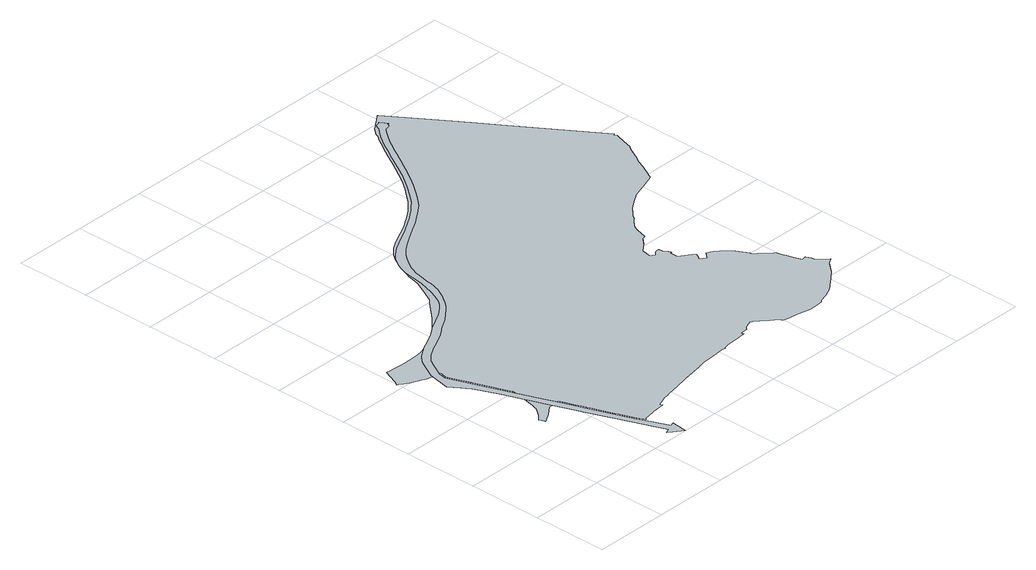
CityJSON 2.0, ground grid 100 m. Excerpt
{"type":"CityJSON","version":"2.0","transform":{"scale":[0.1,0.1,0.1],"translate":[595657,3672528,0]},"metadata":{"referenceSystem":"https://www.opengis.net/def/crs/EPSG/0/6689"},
"CityObjects":{
"object1":{"type":"GenericCityObject","attributes":{"name":"白石線","function":"3011","validFromType":"3","custodian":"武雄市","notificationNumber":"-","prefecture":41,"city":41206,"length":850,"width":10},"geometry":[{"type":"MultiSurface","lod":"1","boundaries":[[[0,1,2,3,4,5,6,7,8,9,10,11,12,13,14,15,16,17,18,19,20,21,22,23,24,25,26,27,28,29,30,31,32,33,34,35,36,37,38,39,40,41,42,43,44,45,46,47,48,49,50,51,52,53,54,55,56,57,58,59,60,61,62,63,64,65,66,67,68,69,70,71,72,73,74,75,76,77,78,79,80,81,82,83,84,85,86,87,88,89,90,91,92,93,94,95,96,97,98,99,100,101,102,103,104,105,106,107,108,109,110,111,112,113,114,115,116,117,118,119,120,121,122,123,124,125,126,127,128,129,130,131,132,133,134,135,136,137,138,139,140,141,142,143,144,145,146,147,148,149,150,151,152,153,154,155,156,157,158,159,160,161,162,163,164,165,166,167,168,169,170,171,172,173,174,175,176,177,178,179,180,181,182,183,184,185,186,187,188,189,190,191,192,193,194,195,196,197,198]]]}]},
"object2":{"type":"GenericCityObject","attributes":{"function":"14","usage":"12","validFromType":"3","custodian":"武雄市","notificationNumber":"-","nominalArea":20,"prefecture":41,"city":41206},"geometry":[{"type":"MultiSurface","lod":"1","boundaries":[[[199,200,201,202,203,204,205,206,207,208,209,210,211,212,213,214,215,216,217,218,219,220,221,222,223,224,225,226,227,228,229,230,231,232,233,234,235,236,237,238,239,240,241,242,243,244,245,246,247,248,249,250,251,252,253,254,255,256,257,258,259,260,261,262,263,264,265,266,267,268,269,270,271,272,273,58,274,59,275,276,60,277,61,62,278,279,280,281,282,283,284,285,286,287,288,289,290,291,292,293,294,295,296,297,298,299,300,301,302,303,304,305,306,307,308,309,310,311,312,313,314,315,316,317,318,319,320,321,322,323,324,325,326,327,328,329,330,331,332,333,334,335,336,337,338,339,340,341,342,343,344,345,346,347,348,349,350,351,352,353,354,355,356,357,358,359,360,361,362,363,364,365,366,367,368,369,370,371,372,373,374,375,376,377,378,379,380,381,382,383,384,385,386,387,388,389,390,391,392,393,394,395,396,397,398,399,400,401,402,403,404,405,406,407,408,409,410,411,412,413,414,415,416,417,418,419,420,421,422,423,424,425,426,427,428,429,430,431,432,433,434,435,436,437,438,439,440,441,442,443,444,445,446,447,448,449,450,451,452,453,454,455,456,457,458,459,460,461,462,463,464,465,466,467,468,469,470,471,472,473,474,475,476,477,478,479,480,481,482,483,484,485,486,487,488,489,490,491,492,493,494,495,496,497,498,499,500,501,502,503,504,505,506]]]}]},
"object3":{"type":"GenericCityObject","attributes":{"function":"9","validFromType":"3","custodian":"武雄市","notificationNumber":"-","nominalArea":83,"prefecture":41,"city":41206,"floorAreaRate":2,"buildingCoverageRate":0.8,"wallSetbackDistance":0,"buildingHeightLimits":0},"geometry":[{"type":"MultiSurface","lod":"1","boundaries":[[[288,289,290,291,292,293,294,295,296,297,298,299,300,301,302,303,304,305,306,307,308,309,310,311,312,313,314,507,316,317,318,319,320,321,322,323,324,325,326,327,328,329,330,331,332,333,334,335,336,337,338,339,340,341,342,343,344,345,346,347,348,349,350,351,352,353,354,355,356,357,358,359,360,361,362,363,364,365,366,367,368,369,370,371,372,373,374,375,376,377,378,379,380,381,508,383,384,385,386,387,388,389,390,391,392,393,394,395,396,397,398,399,400,401,402,403,509,405,406,407,408,409,410,411,412,413,414,415,416,417,418,419,420,421,422,423,424,425,426,427,428,429,430,431,432,433,434,435,436,437,438,439,440,441,442,443,444,445,446,447,510,449,450,451,452,511,454,455,456,457,458,459,460,461,462,463,464,465,466,467,468,469,470,471,472,473,474,475,476,477,478,479,480,481,482,483,484,485,486,487,488,489,490,491,492,493,494,495,496,497,498,499,500,501,502,503,504,505,506,199,200,201,202,203,204,205,206,207,208,209,210,211,212,213,214,215,216,217,218,219,220,221,222,223,224,225,226,227,228,229,230,231,232,233,234,235,236,237,238,239,240,241,242,243,244,512,246,247,248,249,250,251,252,253,254,255,256,257,258,259,260,261,262,263,264,265,266,267,268,269,270,271,272,273,58,274,59,275,276,60,277,61,62,278,279,280,281,282,283,284,285,286,287]]]}]},
"object4":{"type":"GenericCityObject","attributes":{"name":"白岩運動公園","function":"3021","validFromType":"3","custodian":"武雄市","notificationNumber":"-","nominalArea":19.04,"prefecture":41,"city":41206,"note":"運動公園"},"geometry":[{"type":"MultiSurface","lod":"1","boundaries":[[[513,514,515,516,517,518,519,520,521,522,523,524,525,526,527,528,529,530,531,532,533,534,535,536,537,538,539,540,541,542,543,544,545,546,547,548,549,550,551,552,553,554,555,556,557,558,559,560,561,562,563,564,565,566,567,568,569,570,571,572,573,574,575,576,577,578,579,580,581,582,583,584,585,586,587,588,589,590,591,592,593,594,595,596,597,598,599,600,601,602,603,604,605,606,607,608,609,610,611,612,613,614,615,302,303,307,308,310,616,617,331,333,336,339,340,342,343,344,345,346,348,349,351,352,353,354,355,356,357,358,359,360,361,363,364,366,367,369,371,372,373,374,375,376,377,379,380,381,508,383,384,385,386,389,390,391,392,393,395,396,398,400,401,403,509,405,406,407,409,410,411,413,414,415,416,417,418,419,422,423,425,426,427,428,429,430,432,433,435,436,437,438,440,441,442,443,444,445,446,447,510,449,451,452,455,456,457,458,460,461,462,463,464,465,466,467,469,471,473,474,475,476,477,478,479,481,482,484,485,487,488,489,490,491,493,494,497,498,499,501,502,504,505,618,619,620,621,622,623,624,625,626,627,628,629,630,631,632,633]]]}]}
},
"vertices":[
[3957,6992,0],[3946,6992,0],[3935,6990,0],[3924,6986,0],[3914,6980,0],[3905,6973,0],[3898,6964,0],[3892,6955,0],[3888,6944,0],[3885,6933,0],[3885,6922,0],[3868,6902,0],[3836,6864,0],[3775,6792,0],[3743,6747,0],[3715,6706,0],[3688,6667,0],[3645,6596,0],[3635,6579,0],[3610,6535,0],[3603,6523,0],[3543,6424,0],[3533,6407,0],[3508,6364,0],[3453,6266,0],[3434,6233,0],[3410,6189,0],[3345,6076,0],[3335,6059,0],[3295,6000,0],[3223,5894,0],[3194,5854,0],[3149,5796,0],[3038,5656,0],[2971,5581,0],[2914,5531,0],[2842,5470,0],[2780,5423,0],[2722,5380,0],[2614,5312,0],[2519,5253,0],[2441,5212,0],[2328,5153,0],[2137,5045,0],[2097,5014,0],[2030,4964,0],[1964,4901,0],[1903,4812,0],[1868,4739,0],[1828,4620,0],[1807,4493,0],[1783,4338,0],[1728,4137,0],[1689,4046,0],[1649,3955,0],[1593,3884,0],[1525,3819,0],[1427,3748,0],[1159,3598,0],[1109,3562,0],[1044,3520,0],[919,3450,0],[801,3395,0],[676,3314,0],[637,3282,0],[573,3219,0],[544,3179,0],[508,3115,0],[448,2999,0],[416,2937,0],[355,2636,0],[402,2575,0],[455,2505,0],[472,2477,0],[485,2457,0],[519,2394,0],[575,2276,0],[615,2188,0],[662,2072,0],[763,1807,0],[796,1721,0],[866,1541,0],[952,1317,0],[1033,1107,0],[1128,856,0],[1237,573,0],[1337,328,0],[1407,164,0],[1340,136,0],[1395,94,0],[1515,3,0],[1536,165,0],[1543,221,0],[1481,195,0],[1387,427,0],[1322,587,0],[1247,776,0],[1143,1047,0],[1006,1410,0],[933,1603,0],[851,1820,0],[767,2042,0],[696,2229,0],[482,2789,0],[487,2822,0],[505,2895,0],[594,3069,0],[638,3142,0],[649,3158,0],[658,3168,0],[672,3181,0],[687,3195,0],[724,3227,0],[756,3250,0],[799,3274,0],[826,3287,0],[907,3328,0],[1097,3427,0],[1161,3468,0],[1251,3538,0],[1394,3621,0],[1560,3762,0],[1609,3804,0],[1650,3849,0],[1665,3869,0],[1694,3909,0],[1725,3953,0],[1739,3975,0],[1751,3996,0],[1774,4041,0],[1813,4125,0],[1821,4149,0],[1836,4197,0],[1853,4261,0],[1857,4294,0],[1865,4344,0],[1873,4391,0],[1897,4510,0],[1904,4536,0],[1927,4598,0],[1947,4644,0],[1969,4686,0],[2026,4774,0],[2057,4820,0],[2088,4856,0],[2111,4883,0],[2151,4921,0],[2189,4955,0],[2229,4985,0],[2241,4993,0],[2323,5049,0],[2378,5083,0],[2557,5188,0],[2618,5223,0],[2692,5271,0],[2780,5331,0],[2841,5375,0],[2893,5412,0],[2941,5448,0],[2977,5478,0],[3046,5552,0],[3078,5589,0],[3091,5606,0],[3154,5686,0],[3213,5762,0],[3252,5814,0],[3295,5873,0],[3355,5959,0],[3366,5976,0],[3414,6051,0],[3493,6188,0],[3528,6245,0],[3573,6321,0],[3619,6405,0],[3670,6493,0],[3699,6541,0],[3724,6585,0],[3776,6666,0],[3827,6736,0],[3865,6783,0],[3894,6818,0],[3919,6846,0],[3933,6860,0],[3945,6858,0],[3956,6857,0],[3967,6859,0],[3978,6862,0],[3988,6868,0],[3997,6874,0],[4005,6883,0],[4011,6892,0],[4016,6902,0],[4019,6913,0],[4033,6914,0],[4041,6910,0],[4012,6955,0],[4005,6966,0],[4004,6967,0],[3973,7005,0],
[5606,4824,0],[5590,4842,0],[5611,4861,0],[4915,5889,0],[4684,6232,0],[4601,6353,0],[4076,7119,0],[4063,7109,0],[4057,7108,0],[3956,7033,0],[3933,7013,0],[3892,6981,0],[3837,6946,0],[3766,6853,0],[3749,6812,0],[3708,6756,0],[3661,6685,0],[3616,6613,0],[3514,6440,0],[3468,6360,0],[3424,6282,0],[3317,6093,0],[3294,6056,0],[3268,6018,0],[3242,5975,0],[3207,5929,0],[3170,5877,0],[3136,5833,0],[3099,5786,0],[3065,5746,0],[3014,5684,0],[2985,5652,0],[2956,5618,0],[2929,5590,0],[2901,5564,0],[2868,5534,0],[2821,5496,0],[2772,5459,0],[2734,5429,0],[2704,5408,0],[2668,5384,0],[2619,5354,0],[2578,5329,0],[2546,5308,0],[2504,5284,0],[2307,5185,0],[2265,5160,0],[2224,5138,0],[2176,5110,0],[2144,5089,0],[2115,5070,0],[2087,5048,0],[2059,5025,0],[2034,5002,0],[2008,4972,0],[1983,4940,0],[1959,4904,0],[1938,4861,0],[1922,4828,0],[1903,4793,0],[1887,4764,0],[1867,4727,0],[1849,4686,0],[1825,4623,0],[1810,4587,0],[1797,4550,0],[1775,4468,0],[1753,4373,0],[1672,4197,0],[1585,4033,0],[1532,3979,0],[1320,3748,0],[1276,3705,0],[1243,3674,0],[1200,3635,0],[1147,3588,0],[1091,3550,0],[1078,3542,0],[983,3483,0],[760,3378,0],[733,3369,0],[687,3356,0],[606,3344,0],[486,3338,0],[374,3337,0],[261,3342,0],[140,3350,0],[132,3351,0],[119,3353,0],[91,3278,0],[35,3147,0],[19,3114,0],[5,3095,0],[3,3092,0],[21,3082,0],[77,3048,0],[137,3011,0],[179,2990,0],[229,2967,0],[246,2959,0],[298,2935,0],[329,2924,0],[401,2908,0],[525,2890,0],[505,2790,0],[523,2744,0],[573,2610,0],[617,2493,0],[623,2477,0],[715,2237,0],[733,2188,0],[785,2049,0],[790,2037,0],[793,2031,0],[804,2002,0],[757,1768,0],[753,1763,0],[741,1694,0],[740,1689,0],[734,1654,0],[715,1595,0],[709,1579,0],[658,1510,0],[620,1454,0],[552,1391,0],[554,1388,0],[563,1377,0],[582,1317,0],[706,1391,0],[827,1486,0],[865,1489,0],[991,1505,0],[1025,1417,0],[1060,1323,0],[1116,1175,0],[1118,1168,0],[1125,1150,0],[1162,1054,0],[1240,849,0],[1243,842,0],[1249,826,0],[1265,783,0],[1296,706,0],[1340,595,0],[1382,492,0],[1399,511,0],[1545,541,0],[1573,545,0],[1612,549,0],[1741,562,0],[1728,599,0],[1803,628,0],[1861,650,0],[1875,652,0],[1931,661,0],[1948,666,0],[1991,678,0],[2031,684,0],[2079,692,0],[2104,697,0],[2153,708,0],[2197,718,0],[2250,730,0],[2297,740,0],[2313,744,0],[2318,745,0],[2417,764,0],[2631,807,0],[2651,811,0],[2663,813,0],[2727,826,0],[2860,838,0],[3067,856,0],[3109,850,0],[3112,857,0],[3171,872,0],[3192,874,0],[3240,878,0],[3377,890,0],[3454,896,0],[3480,898,0],[3477,933,0],[3572,940,0],[3583,953,0],[3606,974,0],[3629,985,0],[3638,988,0],[3724,1022,0],[3745,1004,0],[3864,894,0],[3870,889,0],[3886,877,0],[3981,801,0],[3993,778,0],[4005,763,0],[4103,741,0],[4110,739,0],[4228,722,0],[4303,705,0],[4388,686,0],[4502,700,0],[4579,709,0],[4600,722,0],[4702,759,0],[4717,764,0],[4833,817,0],[5014,960,0],[5134,1056,0],[5191,1123,0],[5233,1177,0],[5248,1197,0],[5319,1239,0],[5282,1276,0],[5237,1321,0],[5195,1362,0],[5187,1399,0],[5193,1421,0],[5174,1448,0],[5160,1486,0],[5099,1470,0],[5064,1579,0],[5049,1626,0],[5043,1645,0],[5013,1743,0],[5005,1762,0],[5004,1767,0],[5001,1778,0],[4981,1797,0],[4978,1801,0],[4942,1838,0],[4915,1863,0],[4905,1871,0],[4862,1919,0],[4850,1932,0],[4798,1971,0],[4798,1976,0],[4797,2009,0],[4776,2049,0],[4730,2122,0],[4711,2162,0],[4708,2164,0],[4683,2189,0],[4608,2278,0],[4597,2289,0],[4534,2333,0],[4506,2348,0],[4480,2360,0],[4462,2375,0],[4461,2377,0],[4389,2300,0],[4313,2353,0],[4346,2407,0],[4353,2416,0],[4363,2439,0],[4359,2443,0],[4334,2465,0],[4331,2468,0],[4179,2573,0],[4178,2677,0],[4204,2676,0],[4200,2687,0],[4190,2716,0],[4189,2721,0],[4153,2775,0],[4148,2826,0],[4118,2823,0],[4080,2814,0],[4041,2776,0],[3977,2808,0],[3989,2880,0],[3998,2935,0],[4062,2987,0],[4114,3030,0],[4131,3049,0],[4191,3116,0],[4221,3117,0],[4243,3136,0],[4284,3287,0],[4296,3310,0],[4326,3372,0],[4403,3452,0],[4439,3477,0],[4440,3478,0],[4479,3532,0],[4519,3574,0],[4592,3648,0],[4724,3738,0],[4797,3782,0],[4816,3793,0],[4923,3830,0],[5007,3859,0],[5111,3898,0],[5164,3911,0],[5201,3929,0],[5211,3934,0],[5245,4003,0],[5249,4010,0],[5274,4058,0],[5323,4152,0],[5360,4245,0],[5409,4327,0],[5444,4394,0],[5498,4497,0],[5531,4543,0],[5532,4546,0],[5558,4620,0],[5572,4671,0],[5614,4815,0],
[753,1764,0],[3583,954,0],[4833,818,0],[4390,2300,0],[4359,2444,0],[2265,5161,0],
[4427,6293,0],[4390,6350,0],[4305,6478,0],[4260,6546,0],[4191,6650,0],[4123,6752,0],[4027,6894,0],[4003,6892,0],[3970,6868,0],[3933,6832,0],[3910,6805,0],[3881,6771,0],[3843,6724,0],[3793,6655,0],[3741,6575,0],[3717,6531,0],[3687,6483,0],[3636,6395,0],[3590,6312,0],[3546,6235,0],[3510,6177,0],[3431,6040,0],[3382,5965,0],[3371,5948,0],[3311,5862,0],[3304,5851,0],[3268,5803,0],[3229,5750,0],[3200,5712,0],[3175,5681,0],[3170,5674,0],[3107,5593,0],[3061,5539,0],[2991,5463,0],[2953,5432,0],[2905,5396,0],[2853,5359,0],[2791,5315,0],[2703,5254,0],[2628,5206,0],[2567,5171,0],[2389,5066,0],[2333,5033,0],[2252,4976,0],[2240,4969,0],[2202,4940,0],[2165,4906,0],[2125,4869,0],[2103,4843,0],[2073,4808,0],[2042,4763,0],[1987,4676,0],[1965,4635,0],[1946,4590,0],[1927,4543,0],[1917,4507,0],[1916,4491,0],[1918,4356,0],[1910,4310,0],[1902,4252,0],[1888,4196,0],[1870,4139,0],[1860,4108,0],[1841,4064,0],[1826,4032,0],[1804,3988,0],[1782,3948,0],[1766,3925,0],[1737,3883,0],[1707,3843,0],[1690,3818,0],[1672,3797,0],[1656,3779,0],[1643,3768,0],[1627,3752,0],[1610,3738,0],[1591,3722,0],[1568,3705,0],[1543,3686,0],[1515,3665,0],[1479,3636,0],[1445,3616,0],[1402,3603,0],[1263,3521,0],[1173,3452,0],[1144,3433,0],[1107,3409,0],[916,3310,0],[835,3269,0],[808,3256,0],[786,3245,0],[768,3234,0],[751,3222,0],[736,3211,0],[712,3191,0],[700,3180,0],[686,3167,0],[673,3154,0],[665,3146,0],[644,3115,0],[627,3088,0],[612,3060,0],[553,2945,0],[870,1827,0],[951,1610,0],[5554,4686,0],[5518,4720,0],[5488,4754,0],[5466,4780,0],[5430,4826,0],[5396,4872,0],[5361,4925,0],[5242,5097,0],[5179,5190,0],[5109,5294,0],[5037,5400,0],[4971,5498,0],[4943,5537,0],[4624,5990,0],[4434,6282,0],[4428,6291,0]
]}
